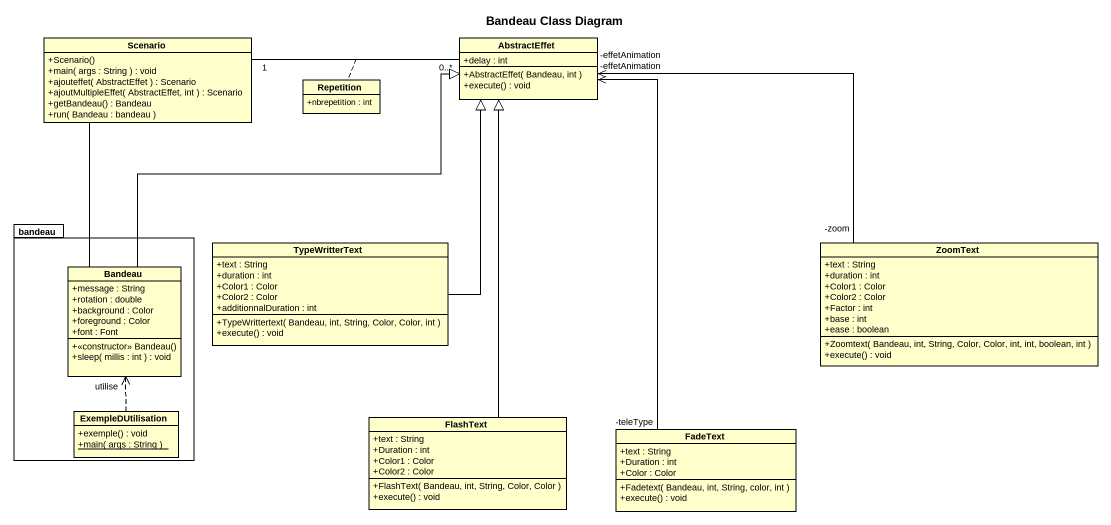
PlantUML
@startuml
title Bandeau Class Diagram
hide circle
hide empty members
skinparam classAttributeIconSize 0
class Scenario {
  +Scenario()
  +main( args : String ) : void
  +ajouteffet( AbstractEffet ) : Scenario
  +ajoutMultipleEffet( AbstractEffet, int ) : Scenario
  +getBandeau() : Bandeau
  +run( Bandeau : bandeau )
}
class AbstractEffet {
  +delay : int
  +AbstractEffet( Bandeau, int )
  +execute() : void
}
class Repetition {
  +nbrepetition : int
}
package bandeau {
  class Bandeau {
    +message : String
    +rotation : double
    +background : Color
    +foreground : Color
    +font : Font
    +<<constructor>> Bandeau()
    +sleep( millis : int ) : void
  }
  class ExempleDUtilisation {
    +exemple() : void
    {static} +main( args : String )
  }
}
class TypeWritterText {
  +text : String
  +duration : int
  +Color1 : Color
  +Color2 : Color
  +additionnalDuration : int
  +TypeWrittertext( Bandeau, int, String, Color, Color, int )
  +execute() : void
}
class ZoomText {
  +text : String
  +duration : int
  +Color1 : Color
  +Color2 : Color
  +Factor : int
  +base : int
  +ease : boolean
  +Zoomtext( Bandeau, int, String, Color, Color, int, int, boolean, int )
  +execute() : void
}
class FlashText {
  +text : String
  +Duration : int
  +Color1 : Color
  +Color2 : Color
  +FlashText( Bandeau, int, String, Color, Color )
  +execute() : void
}
class FadeText {
  +text : String
  +Duration : int
  +Color : Color
  +Fadetext( Bandeau, int, String, color, int )
  +execute() : void
}
Scenario "1" -right- "0..*" AbstractEffet
(Scenario, AbstractEffet) .. Repetition
Scenario -- Bandeau
TypeWritterText -up-|> AbstractEffet
ZoomText "-zoom" -left-> "-effetAnimation" AbstractEffet
Bandeau -up-|> AbstractEffet
ExempleDUtilisation .up.> Bandeau : utilise
FlashText -up-|> AbstractEffet
FadeText "-teleType" -up-> "-effetAnimation" AbstractEffet
@enduml
